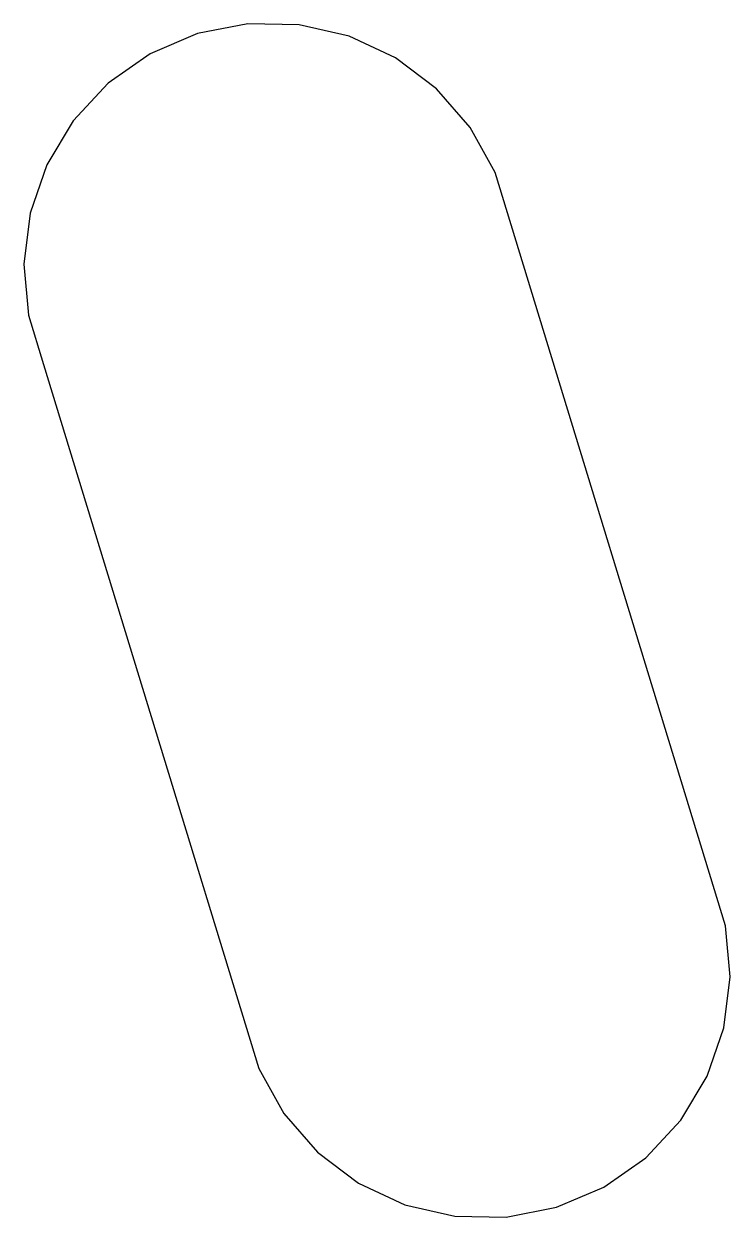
# Model space of a CAD drawing. Header units: metres. Extents: x -5 to 9.4, y -19.3 to 5.
import ezdxf

# ---------------------------------------------------------------- set-up
doc = ezdxf.new("R2010")
doc.units = ezdxf.units.M

msp = doc.modelspace()

# ---------------------------------------------------------------- linework, layer by layer
for p, q in [((-0.436737, 4.98088), (-1.46277, 4.78123)), ((0.608383, 4.96284), (-0.436737, 4.98088)), ((1.62692, 4.72789), (0.608383, 4.96284)), ((-1.46277, 4.78123), (-2.42488, 4.37262)), ((2.57436, 4.28632), (1.62692, 4.72789)), ((-2.42488, 4.37262), (-3.28101, 3.77292)), ((3.40929, 3.65742), (2.57436, 4.28632)), ((-3.28101, 3.77292), (-3.99376, 3.00829)), ((4.0952, 2.86865), (3.40929, 3.65742)), ((-3.99376, 3.00829), (-4.53194, 2.11221)), ((4.60214, 1.95453), (4.0952, 2.86865)), ((-4.53194, 2.11221), (-4.87206, 1.12381)), ((9.29665, -13.3899), (4.60214, 1.95453)), ((-4.87206, 1.12381), (-4.99924, 0.086289)), ((-4.99924, 0.086289), (-4.90794, -0.954987)), ((-4.90794, -0.954987), (-4.60214, -1.95453)), ((-4.60214, -1.95453), (-0.21344, -16.2994)), ((9.38794, -14.4312), (9.29665, -13.3899)), ((9.26076, -15.4687), (9.38794, -14.4312)), ((8.92062, -16.4571), (9.26076, -15.4687)), ((-0.21344, -16.2994), (0.293488, -17.2135)), ((8.38245, -17.3532), (8.92062, -16.4571)), ((0.293488, -17.2135), (0.979401, -18.0023)), ((7.66971, -18.1178), (8.38245, -17.3532)), ((0.979401, -18.0023), (1.81433, -18.6312)), ((6.81358, -18.7175), (7.66971, -18.1178)), ((1.81433, -18.6312), (2.76175, -19.0728)), ((5.85147, -19.1261), (6.81358, -18.7175)), ((2.76175, -19.0728), (3.7803, -19.3077)), ((4.82542, -19.3258), (5.85147, -19.1261)), ((3.7803, -19.3077), (4.82542, -19.3258))]:
    msp.add_line(p, q)

doc.saveas('drawing.dxf')
